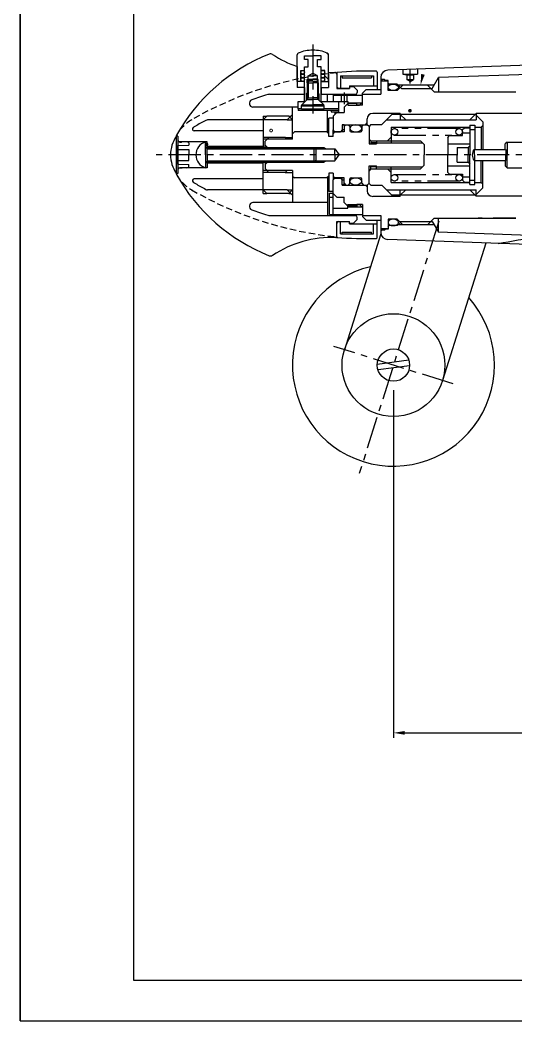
# Model space of a CAD drawing. Extents: x 7099 to 7693, y -10746 to -10326.
# Drawn here: x 7099.2 to 7234.2, y -10745.9 to -10473.5 of the extents above; entities that cross this region are included whole.
import ezdxf

# ---------------------------------------------------------------- set-up
doc = ezdxf.new("R2010")
doc.units = 0
doc.header["$LTSCALE"] = 7
doc.header["$MEASUREMENT"] = 0
for name, pattern in [('CENTER', [2, 1.25, -0.25, 0.25, -0.25]), ('HIDDEN', [0.375, 0.25, -0.125]), ('PHANTOM', [2.5, 1.25, -0.25, 0.25, -0.25, 0.25, -0.25])]:
    doc.linetypes.add(name, pattern=pattern)
doc.layers.get('0').update_dxf_attribs({"color": 2, "linetype": 'CONTINUOUS'})
for name, color, linetype in [('CL', 2, 'CENTER'), ('D', 2, 'CONTINUOUS'), ('DIM', 2, 'CONTINUOUS'), ('DWG', 7, 'CONTINUOUS'), ('HD', 2, 'HIDDEN'), ('PH', 3, 'PHANTOM'), ('TXT', 5, 'CONTINUOUS')]:
    doc.layers.add(name, color=color, linetype=linetype)

msp = doc.modelspace()

# ---------------------------------------------------------------- linework, layer by layer
for p, q in [((7099.17, -10745.93), (7099.17, -10325.93)), ((7149.65, -10508.23), (7150.25, -10508.58)), ((7150.25, -10508.58), (7179.5, -10508.58)), ((7179.15, -10508.23), (7181.87, -10508.23)), ((7181.87, -10508.23), (7182.48, -10508.58)), ((7149.65, -10512.23), (7150.25, -10511.88)), ((7150.25, -10511.88), (7179.5, -10511.88)), ((7181.87, -10512.23), (7182.48, -10511.88)), ((7179.15, -10512.23), (7181.87, -10512.23)), ((7099.17, -10745.93), (7693.17, -10745.93))]:
    msp.add_line(p, q)
at = {"color": 4}
for p, q in [((7130.17, -10734.93), (7130.17, -10359.93)), ((7679.17, -10734.93), (7130.17, -10734.93))]:
    msp.add_line(p, q, dxfattribs=at)
at = {"color": 0}
for p, q in [((7183.12, -10482.96), (7182.63, -10482.46)), ((7183.12, -10489.68), (7182.12, -10488.68)), ((7185.73, -10497.73), (7185.87, -10497.59))]:
    msp.add_line(p, q, dxfattribs=at)
at = {"layer": 'CL'}
for p, q in [((7178.87, -10480.21), (7178.87, -10498.94)), ((7178.87, -10480.21), (7178.87, -10498.94)), ((7386.35, -10510.23), (7136.22, -10510.23)), ((7213.18, -10528.28), (7191.52, -10596.97)), ((7217.04, -10572.57), (7184.62, -10562.34))]:
    msp.add_line(p, q, dxfattribs=at)
at = {"layer": 'D'}
for p, q in [((7205.37, -10490.81), (7205.37, -10486.8)), ((7177.37, -10489.73), (7177.62, -10489.59)), ((7177.37, -10490.65), (7177.37, -10489.73)), ((7180.37, -10489.73), (7180.12, -10489.59)), ((7180.37, -10490.65), (7180.37, -10489.73)), ((7185.37, -10487.78), (7185.37, -10487.85)), ((7177.62, -10490.4), (7177.62, -10494.72)), ((7180.12, -10490.4), (7180.12, -10494.72)), ((7211.89, -10491.23), (7202.12, -10491.23)), ((7210.07, -10491.23), (7211.87, -10493.03)), ((7177.37, -10495.15), (7177.62, -10494.72)), ((7180.37, -10495.15), (7180.12, -10494.72)), ((7165.37, -10499.73), (7166.37, -10499.73)), ((7171.87, -10500.73), (7165.37, -10500.73)), ((7171.87, -10500.73), (7173.37, -10500.73)), ((7172.37, -10499.73), (7172.87, -10499.73)), ((7198.92, -10500.73), (7223.37, -10500.73)), ((7166.87, -10505.48), (7165.37, -10505.48)), ((7171.87, -10505.98), (7166.37, -10505.98)), ((7171.37, -10505.48), (7173.37, -10505.48)), ((7194.67, -10506.43), (7196.17, -10506.43)), ((7196.17, -10506.96), (7208.7, -10506.96)), ((7171.87, -10514.48), (7166.37, -10514.48)), ((7194.67, -10514.03), (7196.17, -10514.03)), ((7196.17, -10513.5), (7208.7, -10513.5)), ((7166.87, -10514.98), (7165.37, -10514.98)), ((7171.37, -10514.98), (7173.37, -10514.98)), ((7171.87, -10519.73), (7165.37, -10519.73)), ((7171.87, -10519.73), (7173.37, -10519.73)), ((7198.92, -10519.73), (7223.37, -10519.73)), ((7165.37, -10520.73), (7166.37, -10520.73)), ((7172.37, -10520.73), (7172.87, -10520.73)), ((7202.47, -10528.33), (7210.97, -10528.33)), ((7211.89, -10529.23), (7202.12, -10529.23)), ((7185.37, -10532.68), (7185.37, -10532.61)), ((7200.83, -10574.3), (7200.83, -10668.88)), ((7203.83, -10667.53), (7353.92, -10667.53))]:
    msp.add_line(p, q, dxfattribs=at)
for points, const_width in [([(7205.06, -10498.21, 1), (7205.56, -10498.21, 1)], 0.5), ([(7167.14, -10503.61, 1), (7167.89, -10503.61, 1)], 0.25), ([(7149.68, -10507.36, 1), (7150.18, -10507.36, 1)], 0.5), ([(7149.68, -10507.36, 1), (7150.18, -10507.36, 1)], 0.5)]:
    msp.add_lwpolyline(points, format="xyb", close=True, dxfattribs=dict(at, const_width=const_width))
for centre in [(7218.72, -10503.98), (7218.72, -10516.48)]:
    msp.add_circle(centre, 0.9, dxfattribs=at)
for centre, start, end in [((7193.53, -10597.48), 94.2171, 94.255), ((7193.53, -10422.99), 265.745, 265.7829)]:
    msp.add_arc(centre, 110, start, end, dxfattribs=at)
msp.add_open_spline([(7229.3, -10534.35), (7236.63, -10533.04), (7252.98, -10530.12), (7279.2, -10527.95), (7301.36, -10533.35), (7314.74, -10534.14), (7318.89, -10534.68)], degree=3, knots=[0, 0, 0, 0, 22.362886, 49.893596, 78.054922, 90.100127, 90.100127, 90.100127, 90.100127], dxfattribs=at)
for points in [[(7209.34, -10488.42), (7208.19, -10491.23), (7208.37, -10488.2)], [(7203.83, -10667.03), (7203.83, -10668.03), (7200.83, -10667.53)]]:
    msp.add_solid(points, dxfattribs=at)
at = {"layer": 'DIM'}
msp.add_line((7099.17, -10325.93), (7099.17, -10745.93), dxfattribs=at)
at = {"layer": 'DWG'}
for p, q in [((7174.62, -10490.23), (7174.62, -10483)), ((7176.62, -10484.23), (7176.62, -10483.23)), ((7176.62, -10483.23), (7178.87, -10483.23)), ((7177.62, -10484.23), (7176.62, -10484.23)), ((7177.62, -10486.23), (7177.62, -10484.23)), ((7181.12, -10483.23), (7178.87, -10483.23)), ((7180.12, -10484.23), (7181.12, -10484.23)), ((7180.12, -10486.23), (7180.12, -10484.23)), ((7181.12, -10484.23), (7181.12, -10483.23)), ((7183.12, -10490.23), (7183.12, -10483)), ((7174.62, -10486.16), (7174.62, -10491.93)), ((7175.62, -10487.23), (7176.62, -10487.23)), ((7175.62, -10490.23), (7175.62, -10487.23)), ((7176.62, -10495.73), (7176.62, -10486.23)), ((7176.62, -10486.23), (7177.62, -10486.23)), ((7181.12, -10486.23), (7180.12, -10486.23)), ((7181.12, -10495.73), (7181.12, -10486.23)), ((7182.12, -10487.23), (7181.12, -10487.23)), ((7182.12, -10490.23), (7182.12, -10487.23)), ((7241.72, -10485.68), (7199.3, -10487.16)), ((7203.37, -10487.02), (7203.37, -10488.23)), ((7207.37, -10486.88), (7207.37, -10488.23)), ((7175.62, -10490.23), (7174.62, -10490.23)), ((7176.62, -10490.23), (7175.62, -10490.23)), ((7177.37, -10489.73), (7178.87, -10489.73)), ((7177.87, -10490.15), (7177.37, -10490.65)), ((7177.62, -10488.73), (7178.87, -10488.01)), ((7177.62, -10490.4), (7177.62, -10488.73)), ((7177.62, -10488.73), (7178.87, -10488.73)), ((7177.62, -10489.59), (7178.87, -10489.59)), ((7178.87, -10490.15), (7177.87, -10490.15)), ((7180.12, -10488.73), (7178.87, -10488.01)), ((7180.12, -10488.73), (7178.87, -10488.73)), ((7180.12, -10489.59), (7178.87, -10489.59)), ((7180.37, -10489.73), (7178.87, -10489.73)), ((7178.87, -10490.15), (7179.87, -10490.15)), ((7179.87, -10490.15), (7180.37, -10490.65)), ((7180.12, -10490.4), (7180.12, -10488.73)), ((7181.12, -10495.73), (7181.12, -10490.23)), ((7181.12, -10490.23), (7182.12, -10490.23)), ((7182.12, -10490.23), (7183.12, -10490.23)), ((7183.12, -10487.75), (7183.12, -10491.93)), ((7185.37, -10487.97), (7185.37, -10492.13)), ((7186.37, -10488.73), (7195.37, -10488.73)), ((7186.37, -10488.73), (7186.37, -10492.08)), ((7186.87, -10488.73), (7186.87, -10489.23)), ((7186.87, -10489.23), (7194.87, -10489.23)), ((7194.87, -10488.73), (7194.87, -10489.23)), ((7195.37, -10488.73), (7195.37, -10491.48)), ((7196.37, -10487.68), (7196.37, -10492.48)), ((7197.37, -10489.16), (7197.37, -10493.73)), ((7197.67, -10489.73), (7197.37, -10489.43)), ((7197.67, -10489.73), (7197.37, -10489.43)), ((7197.37, -10490.33), (7197.57, -10490.13)), ((7199.17, -10490.13), (7197.57, -10490.13)), ((7197.67, -10489.73), (7197.67, -10490.13)), ((7198.37, -10489.73), (7197.67, -10489.73)), ((7198.67, -10490.03), (7198.37, -10489.73)), ((7198.37, -10489.73), (7198.37, -10490.13)), ((7199.37, -10490.03), (7198.67, -10490.03)), ((7198.67, -10490.03), (7198.67, -10490.13)), ((7199.17, -10490.13), (7199.37, -10490.33)), ((7199.37, -10492.73), (7199.37, -10490.03)), ((7203.37, -10488.23), (7204.47, -10488.45)), ((7203.37, -10488.23), (7207.37, -10488.23)), ((7204.47, -10488.45), (7204.47, -10489.73)), ((7204.47, -10488.45), (7206.27, -10488.45)), ((7205.37, -10490.23), (7204.47, -10489.73)), ((7204.47, -10489.73), (7206.27, -10489.73)), ((7205.37, -10490.23), (7206.27, -10489.73)), ((7207.37, -10488.23), (7206.27, -10488.45)), ((7206.27, -10488.45), (7206.27, -10489.73)), ((7211.37, -10492.13), (7213.07, -10489.19)), ((7241.81, -10488.18), (7213.07, -10489.19)), ((7213.07, -10489.19), (7213.07, -10493.03)), ((7175.62, -10491.93), (7174.62, -10491.93)), ((7176.62, -10491.93), (7174.62, -10491.93)), ((7176.57, -10491.93), (7176.57, -10493.68)), ((7177.37, -10490.65), (7177.37, -10493.48)), ((7177.37, -10490.65), (7178.87, -10490.65)), ((7180.37, -10490.65), (7178.87, -10490.65)), ((7180.37, -10490.65), (7180.37, -10493.48)), ((7181.12, -10491.93), (7183.12, -10491.93)), ((7181.17, -10491.93), (7181.17, -10493.68)), ((7182.12, -10491.93), (7183.12, -10491.93)), ((7185.37, -10492.13), (7188.87, -10492.13)), ((7185.87, -10492.08), (7188.87, -10492.08)), ((7188.87, -10491.48), (7196.37, -10491.48)), ((7188.87, -10491.48), (7188.87, -10492.13)), ((7188.87, -10491.63), (7189.97, -10491.63)), ((7190.97, -10492.63), (7189.97, -10491.63)), ((7190.97, -10492.63), (7190.97, -10493.23)), ((7199.37, -10490.68), (7199.67, -10490.98)), ((7201.87, -10492.73), (7199.37, -10492.73)), ((7201.87, -10490.98), (7199.67, -10490.98)), ((7199.67, -10490.98), (7199.67, -10491.32)), ((7199.67, -10492.4), (7199.67, -10492.73)), ((7201.87, -10490.98), (7203.02, -10492.13)), ((7201.87, -10490.98), (7201.87, -10491.32)), ((7201.87, -10492.73), (7203.37, -10491.23)), ((7201.87, -10492.4), (7201.87, -10492.73)), ((7203.02, -10492.13), (7211.37, -10492.13)), ((7210.07, -10491.23), (7203.37, -10491.23)), ((7211.87, -10493.03), (7234.17, -10493.03)), ((7167.18, -10493.73), (7176.62, -10493.73)), ((7174.87, -10495.73), (7176.79, -10495.73)), ((7174.87, -10497.73), (7174.87, -10495.73)), ((7175.87, -10496.65), (7177.37, -10495.15)), ((7176.79, -10495.73), (7176.62, -10495.73)), ((7177.12, -10493.73), (7177.37, -10493.48)), ((7177.12, -10495.4), (7177.12, -10493.73)), ((7177.12, -10493.73), (7177.37, -10493.73)), ((7177.37, -10493.48), (7177.37, -10495.15)), ((7177.37, -10494.72), (7178.87, -10494.72)), ((7177.37, -10495.15), (7178.87, -10495.15)), ((7180.37, -10494.72), (7178.87, -10494.72)), ((7180.37, -10495.15), (7178.87, -10495.15)), ((7180.37, -10493.48), (7180.37, -10495.15)), ((7180.62, -10493.73), (7180.37, -10493.48)), ((7180.62, -10493.73), (7180.37, -10493.73)), ((7181.87, -10496.65), (7180.37, -10495.15)), ((7180.62, -10495.4), (7180.62, -10493.73)), ((7180.95, -10495.73), (7181.12, -10495.73)), ((7180.96, -10495.73), (7185.87, -10495.73)), ((7181.12, -10493.73), (7190.47, -10493.73)), ((7182.87, -10495.73), (7182.87, -10493.73)), ((7184.32, -10495.73), (7185.87, -10495.73)), ((7185.87, -10495.73), (7185.87, -10498.53)), ((7188.87, -10493.73), (7188.87, -10493.98)), ((7192.37, -10496.73), (7192.37, -10493.73)), ((7192.37, -10493.73), (7197.37, -10493.73)), ((7173.37, -10497.23), (7162.56, -10497.23)), ((7174.87, -10497.23), (7162.58, -10497.23)), ((7173.37, -10505.98), (7173.37, -10497.23)), ((7175.77, -10497.73), (7174.87, -10497.73)), ((7174.87, -10497.73), (7174.87, -10498.16)), ((7185.87, -10498.16), (7174.87, -10498.16)), ((7175.77, -10497.73), (7175.77, -10496.83)), ((7175.77, -10496.83), (7175.87, -10496.83)), ((7175.77, -10497.73), (7181.97, -10497.73)), ((7175.87, -10496.9), (7175.87, -10496.65)), ((7175.87, -10496.65), (7178.87, -10496.65)), ((7175.87, -10496.9), (7181.87, -10496.9)), ((7181.87, -10496.65), (7178.87, -10496.65)), ((7181.87, -10496.9), (7181.87, -10496.65)), ((7181.97, -10496.83), (7181.87, -10496.83)), ((7181.97, -10497.73), (7181.97, -10496.83)), ((7185.87, -10497.73), (7181.97, -10497.73)), ((7182.87, -10504.13), (7182.87, -10498.16)), ((7183.87, -10498.16), (7183.87, -10498.53)), ((7185.87, -10497.73), (7185.87, -10498.16)), ((7187.37, -10497.23), (7188.37, -10496.23)), ((7187.37, -10497.23), (7187.37, -10498.73)), ((7190.87, -10496.23), (7188.37, -10496.23)), ((7190.87, -10496.73), (7190.87, -10496.23)), ((7192.37, -10496.73), (7190.87, -10496.73)), ((7165.37, -10500.73), (7150.23, -10500.73)), ((7165.37, -10500.73), (7166.37, -10499.73)), ((7165.37, -10499.73), (7165.37, -10508.58)), ((7172.37, -10499.73), (7166.37, -10499.73)), ((7171.87, -10500.73), (7173.37, -10499.23)), ((7172.37, -10499.73), (7173.37, -10500.73)), ((7184.37, -10500.23), (7183.22, -10500.23)), ((7183.22, -10505.23), (7183.22, -10500.23)), ((7183.87, -10498.53), (7185.87, -10498.53)), ((7185.37, -10498.73), (7184.37, -10499.73)), ((7184.37, -10499.73), (7184.37, -10503.43)), ((7184.87, -10498.53), (7184.87, -10499.23)), ((7185.37, -10498.73), (7187.37, -10498.73)), ((7193.67, -10502.03), (7193.67, -10500.43)), ((7202.67, -10498.93), (7195.17, -10498.93)), ((7197.67, -10501.98), (7200.42, -10499.23)), ((7223.37, -10499.23), (7200.42, -10499.23)), ((7202.67, -10498.93), (7202.67, -10500.73)), ((7204.17, -10500.73), (7202.67, -10499.23)), ((7223.37, -10498.93), (7221.57, -10500.73)), ((7225.17, -10501.23), (7223.17, -10499.23)), ((7236.67, -10498.93), (7223.37, -10498.93)), ((7223.37, -10498.93), (7223.37, -10500.73)), ((7225.17, -10501.23), (7225.17, -10508.73)), ((7165.37, -10503.73), (7146.57, -10503.73)), ((7184.37, -10505.23), (7184.37, -10503.43)), ((7184.87, -10503.93), (7184.37, -10503.43)), ((7184.87, -10503.93), (7186.37, -10503.93)), ((7184.87, -10503.98), (7184.87, -10503.93)), ((7186.87, -10503.43), (7186.37, -10503.93)), ((7186.37, -10503.98), (7186.37, -10503.93)), ((7186.87, -10502.03), (7193.17, -10502.03)), ((7186.87, -10502.03), (7186.87, -10503.98)), ((7187.37, -10502.08), (7186.87, -10502.08)), ((7187.37, -10503.38), (7186.87, -10503.38)), ((7187.37, -10502.53), (7187.87, -10502.03)), ((7187.37, -10502.08), (7187.37, -10503.98)), ((7187.87, -10502.03), (7188.47, -10502.03)), ((7188.97, -10502.53), (7188.47, -10502.03)), ((7188.97, -10502.53), (7188.97, -10503.68)), ((7192.17, -10502.53), (7192.67, -10502.03)), ((7192.17, -10502.53), (7192.17, -10503.68)), ((7192.67, -10502.03), (7193.67, -10502.03)), ((7193.17, -10502.03), (7193.67, -10501.53)), ((7194.17, -10502.53), (7193.67, -10502.03)), ((7194.67, -10501.98), (7194.17, -10502.48)), ((7194.17, -10502.48), (7194.17, -10507.23)), ((7194.67, -10501.98), (7197.67, -10501.98)), ((7200.17, -10502.73), (7200.17, -10506.96)), ((7200.17, -10502.73), (7221.62, -10502.73)), ((7219.62, -10503.33), (7220.12, -10502.83)), ((7219.62, -10504.98), (7219.62, -10503.33)), ((7220.12, -10502.83), (7221.42, -10502.83)), ((7221.42, -10502.83), (7221.62, -10503.03)), ((7221.62, -10502.13), (7222.97, -10502.13)), ((7221.62, -10502.13), (7221.62, -10503.03)), ((7221.62, -10503.03), (7221.62, -10510.23)), ((7221.62, -10503.03), (7221.62, -10510.23)), ((7221.62, -10503.33), (7222.97, -10503.33)), ((7222.97, -10502.13), (7222.97, -10508.73)), ((7222.97, -10502.73), (7224.67, -10502.73)), ((7224.67, -10502.73), (7225.17, -10502.23)), ((7224.67, -10502.73), (7224.67, -10508.73)), ((7142.15, -10505.18), (7141.65, -10505.18)), ((7141.65, -10505.18), (7141.65, -10515.28)), ((7142.15, -10505.18), (7142.15, -10510.23)), ((7150.15, -10506.68), (7142.65, -10506.68)), ((7149.65, -10510.23), (7149.65, -10506.68)), ((7150.15, -10510.23), (7150.15, -10506.68)), ((7166.37, -10505.98), (7165.37, -10505.98)), ((7165.87, -10506.48), (7166.87, -10505.48)), ((7165.87, -10508.58), (7165.87, -10506.48)), ((7171.37, -10505.48), (7166.87, -10505.48)), ((7171.37, -10505.48), (7166.87, -10505.48)), ((7171.87, -10505.98), (7171.37, -10505.48)), ((7173.37, -10505.98), (7171.87, -10505.98)), ((7173.37, -10505.98), (7171.87, -10505.98)), ((7173.37, -10504.48), (7173.87, -10503.98)), ((7173.37, -10505.98), (7173.37, -10504.48)), ((7182.72, -10503.98), (7173.87, -10503.98)), ((7183.22, -10504.48), (7182.72, -10503.98)), ((7183.22, -10505.23), (7183.22, -10504.48)), ((7184.37, -10505.23), (7183.22, -10505.23)), ((7184.37, -10504.48), (7184.87, -10503.98)), ((7187.37, -10503.98), (7184.87, -10503.98)), ((7189.27, -10503.98), (7191.87, -10503.98)), ((7194.67, -10506.43), (7194.17, -10505.93)), ((7194.67, -10506.43), (7194.67, -10507.23)), ((7196.17, -10506.43), (7196.17, -10507.23)), ((7196.17, -10506.43), (7208.17, -10506.43)), ((7200.17, -10505.43), (7199.17, -10506.43)), ((7209.17, -10507.43), (7208.17, -10506.43)), ((7215.62, -10505.48), (7216.12, -10504.98)), ((7215.62, -10505.48), (7215.62, -10510.23)), ((7216.12, -10504.98), (7219.62, -10504.98)), ((7219.62, -10504.23), (7221.62, -10504.23)), ((7149.65, -10508.13), (7150.15, -10508.13)), ((7149.65, -10508.23), (7179.15, -10508.23)), ((7165.37, -10507.98), (7150.15, -10507.98)), ((7166.87, -10508.58), (7165.87, -10507.58)), ((7179.15, -10508.23), (7179.65, -10508.73)), ((7179.15, -10508.23), (7179.15, -10512.23)), ((7179.5, -10508.58), (7184.87, -10508.58)), ((7179.65, -10508.73), (7179.65, -10511.73)), ((7181.87, -10508.58), (7181.87, -10508.23)), ((7184.87, -10508.58), (7186.07, -10510.23)), ((7184.87, -10510.23), (7184.87, -10508.58)), ((7194.17, -10507.23), (7196.17, -10507.23)), ((7196.17, -10506.96), (7194.67, -10506.96)), ((7209.17, -10507.43), (7209.17, -10510.23)), ((7215.62, -10507.23), (7221.62, -10507.23)), ((7218.12, -10508.23), (7221.12, -10508.23)), ((7218.12, -10508.23), (7218.12, -10510.23)), ((7221.12, -10508.23), (7221.62, -10507.73)), ((7221.12, -10508.23), (7221.12, -10510.23)), ((7222.77, -10508.73), (7231.27, -10508.73)), ((7222.87, -10510.23), (7222.87, -10508.73)), ((7231.77, -10506.73), (7231.27, -10507.23)), ((7231.27, -10508.73), (7231.27, -10507.23)), ((7231.37, -10508.73), (7231.37, -10510.23)), ((7231.77, -10506.73), (7231.77, -10510.23)), ((7231.77, -10506.73), (7247.97, -10506.73)), ((7142.15, -10510.23), (7142.15, -10515.28)), ((7149.65, -10510.23), (7149.65, -10513.78)), ((7150.15, -10510.23), (7150.15, -10513.78)), ((7165.37, -10520.73), (7165.37, -10511.88)), ((7165.87, -10511.88), (7165.87, -10513.98)), ((7166.87, -10511.88), (7165.87, -10512.88)), ((7179.65, -10511.73), (7179.15, -10512.23)), ((7179.5, -10511.88), (7184.87, -10511.88)), ((7181.87, -10511.88), (7181.87, -10512.23)), ((7184.87, -10511.88), (7186.07, -10510.23)), ((7184.87, -10510.23), (7184.87, -10511.88)), ((7209.17, -10513.03), (7209.17, -10510.23)), ((7215.62, -10514.98), (7215.62, -10510.23)), ((7218.12, -10512.23), (7218.12, -10510.23)), ((7221.12, -10512.23), (7221.12, -10510.23)), ((7221.62, -10517.43), (7221.62, -10510.23)), ((7221.62, -10517.43), (7221.62, -10510.23)), ((7222.77, -10511.73), (7231.27, -10511.73)), ((7222.87, -10510.23), (7222.87, -10511.73)), ((7222.97, -10518.33), (7222.97, -10511.73)), ((7224.67, -10517.73), (7224.67, -10511.73)), ((7225.17, -10519.23), (7225.17, -10511.73)), ((7231.27, -10511.73), (7231.27, -10513.23)), ((7231.37, -10511.73), (7231.37, -10510.23)), ((7231.77, -10513.73), (7231.77, -10510.23)), ((7150.15, -10513.78), (7142.65, -10513.78)), ((7149.65, -10512.23), (7179.15, -10512.23)), ((7149.65, -10512.33), (7150.15, -10512.33)), ((7165.37, -10512.48), (7150.15, -10512.48)), ((7166.37, -10514.48), (7165.37, -10514.48)), ((7165.87, -10513.98), (7166.87, -10514.98)), ((7171.87, -10514.48), (7171.37, -10514.98)), ((7173.37, -10514.48), (7171.87, -10514.48)), ((7173.37, -10514.48), (7171.87, -10514.48)), ((7173.37, -10514.48), (7173.37, -10523.23)), ((7194.17, -10517.98), (7194.17, -10513.23)), ((7194.17, -10513.23), (7196.17, -10513.23)), ((7194.67, -10514.03), (7194.17, -10514.53)), ((7194.67, -10514.03), (7194.67, -10513.23)), ((7196.17, -10513.5), (7194.67, -10513.5)), ((7196.17, -10514.03), (7196.17, -10513.23)), ((7196.17, -10514.03), (7208.17, -10514.03)), ((7200.17, -10515.03), (7199.17, -10514.03)), ((7200.17, -10517.73), (7200.17, -10513.5)), ((7209.17, -10513.03), (7208.17, -10514.03)), ((7215.62, -10513.23), (7221.62, -10513.23)), ((7218.12, -10512.23), (7221.12, -10512.23)), ((7221.12, -10512.23), (7221.62, -10512.73)), ((7231.77, -10513.73), (7231.27, -10513.23)), ((7231.77, -10513.73), (7247.97, -10513.73)), ((7142.13, -10515.28), (7141.65, -10515.28)), ((7165.37, -10516.73), (7146.57, -10516.73)), ((7171.37, -10514.98), (7166.87, -10514.98)), ((7171.37, -10514.98), (7166.87, -10514.98)), ((7173.37, -10515.98), (7173.87, -10516.48)), ((7182.72, -10516.48), (7173.87, -10516.48)), ((7183.22, -10515.98), (7182.72, -10516.48)), ((7182.87, -10516.33), (7182.87, -10526.73)), ((7184.37, -10515.23), (7183.22, -10515.23)), ((7183.22, -10515.23), (7183.22, -10515.98)), ((7183.22, -10515.23), (7183.22, -10520.23)), ((7184.37, -10515.23), (7184.37, -10517.03)), ((7184.37, -10515.98), (7184.87, -10516.48)), ((7184.87, -10516.53), (7184.37, -10517.03)), ((7184.37, -10520.73), (7184.37, -10517.03)), ((7187.37, -10516.48), (7184.87, -10516.48)), ((7184.87, -10516.48), (7184.87, -10516.53)), ((7184.87, -10516.53), (7186.37, -10516.53)), ((7186.37, -10516.48), (7186.37, -10516.53)), ((7186.87, -10517.03), (7186.37, -10516.53)), ((7186.87, -10518.43), (7186.87, -10516.48)), ((7187.37, -10517.08), (7186.87, -10517.08)), ((7187.37, -10518.38), (7187.37, -10516.48)), ((7188.97, -10517.93), (7188.97, -10516.78)), ((7189.27, -10516.48), (7191.87, -10516.48)), ((7192.17, -10517.93), (7192.17, -10516.78)), ((7215.62, -10514.98), (7216.12, -10515.48)), ((7216.12, -10515.48), (7219.62, -10515.48)), ((7218.62, -10515.48), (7219.62, -10515.48)), ((7219.62, -10515.48), (7219.62, -10517.13)), ((7219.62, -10516.23), (7221.62, -10516.23)), ((7219.62, -10517.13), (7220.12, -10517.63)), ((7221.42, -10517.63), (7221.62, -10517.43)), ((7221.62, -10517.13), (7222.97, -10517.13)), ((7221.62, -10518.33), (7221.62, -10517.43)), ((7165.37, -10519.73), (7150.23, -10519.73)), ((7165.37, -10519.73), (7166.37, -10520.73)), ((7171.87, -10519.73), (7173.37, -10521.23)), ((7172.37, -10520.73), (7173.37, -10519.73)), ((7184.37, -10520.23), (7183.22, -10520.23)), ((7187.37, -10518.38), (7186.87, -10518.38)), ((7186.87, -10518.43), (7193.17, -10518.43)), ((7187.37, -10517.93), (7187.87, -10518.43)), ((7187.87, -10518.43), (7188.47, -10518.43)), ((7188.97, -10517.93), (7188.47, -10518.43)), ((7192.17, -10517.93), (7192.67, -10518.43)), ((7192.67, -10518.43), (7193.67, -10518.43)), ((7193.17, -10518.43), (7193.67, -10518.93)), ((7194.17, -10517.93), (7193.67, -10518.43)), ((7193.67, -10518.43), (7193.67, -10520.03)), ((7194.67, -10518.48), (7194.17, -10517.98)), ((7194.67, -10518.48), (7197.67, -10518.48)), ((7197.67, -10518.48), (7200.42, -10521.23)), ((7200.17, -10517.73), (7221.62, -10517.73)), ((7204.17, -10519.73), (7202.67, -10521.23)), ((7202.67, -10521.53), (7202.67, -10519.73)), ((7220.12, -10517.63), (7221.42, -10517.63)), ((7221.62, -10518.33), (7222.97, -10518.33)), ((7223.37, -10521.48), (7221.62, -10519.73)), ((7222.97, -10517.73), (7224.67, -10517.73)), ((7225.17, -10519.23), (7223.17, -10521.23)), ((7223.37, -10521.48), (7223.37, -10519.73)), ((7224.67, -10517.73), (7225.17, -10518.23)), ((7172.37, -10520.73), (7166.37, -10520.73)), ((7185.37, -10521.73), (7184.37, -10520.73)), ((7185.37, -10521.73), (7187.37, -10521.73)), ((7187.37, -10523.23), (7187.37, -10521.73)), ((7202.67, -10521.53), (7195.17, -10521.53)), ((7223.37, -10521.23), (7200.42, -10521.23)), ((7236.67, -10521.48), (7223.37, -10521.48)), ((7182.87, -10523.23), (7162.56, -10523.23)), ((7187.37, -10523.23), (7188.37, -10524.23)), ((7190.87, -10524.23), (7188.37, -10524.23)), ((7190.87, -10523.73), (7190.87, -10524.23)), ((7192.37, -10523.73), (7190.87, -10523.73)), ((7192.37, -10523.73), (7192.37, -10526.73)), ((7167.18, -10526.73), (7178.87, -10526.73)), ((7178.87, -10526.73), (7190.47, -10526.73)), ((7185.37, -10528.33), (7188.87, -10528.33)), ((7185.37, -10532.5), (7185.37, -10528.33)), ((7185.87, -10528.38), (7188.87, -10528.38)), ((7186.37, -10531.73), (7186.37, -10528.38)), ((7188.87, -10526.73), (7188.87, -10526.48)), ((7188.87, -10528.98), (7188.87, -10528.33)), ((7189.97, -10528.83), (7190.97, -10527.83)), ((7190.97, -10527.83), (7190.97, -10527.23)), ((7192.37, -10526.73), (7197.37, -10526.73)), ((7196.37, -10532.79), (7196.37, -10527.98)), ((7197.37, -10526.73), (7197.37, -10531.3)), ((7199.37, -10527.73), (7199.37, -10530.43)), ((7201.87, -10527.73), (7199.37, -10527.73)), ((7199.67, -10528.07), (7199.67, -10527.73)), ((7201.87, -10527.73), (7203.37, -10529.23)), ((7201.87, -10528.07), (7201.87, -10527.73)), ((7201.87, -10529.48), (7203.02, -10528.33)), ((7203.02, -10528.33), (7211.37, -10528.33)), ((7211.87, -10527.43), (7210.07, -10529.23)), ((7211.37, -10528.33), (7213.07, -10531.28)), ((7211.87, -10527.43), (7234.17, -10527.43)), ((7213.07, -10531.28), (7213.07, -10527.43)), ((7224.94, -10527.43), (7223.84, -10527.43)), ((7234.17, -10527.43), (7228, -10527.43)), ((7188.87, -10528.83), (7189.97, -10528.83)), ((7188.87, -10528.98), (7196.37, -10528.98)), ((7195.37, -10531.73), (7195.37, -10528.98)), ((7197.37, -10530.13), (7197.57, -10530.33)), ((7197.67, -10530.73), (7197.37, -10531.03)), ((7197.67, -10530.73), (7197.37, -10531.03)), ((7199.17, -10530.33), (7197.57, -10530.33)), ((7197.67, -10530.73), (7197.67, -10530.33)), ((7198.37, -10530.73), (7197.67, -10530.73)), ((7198.37, -10530.73), (7198.37, -10530.33)), ((7198.67, -10530.43), (7198.37, -10530.73)), ((7198.67, -10530.43), (7198.67, -10530.33)), ((7199.37, -10530.43), (7198.67, -10530.43)), ((7199.17, -10530.33), (7199.37, -10530.13)), ((7199.37, -10529.78), (7199.67, -10529.48)), ((7199.67, -10529.48), (7199.67, -10529.15)), ((7201.87, -10529.48), (7199.67, -10529.48)), ((7201.87, -10529.48), (7201.87, -10529.15)), ((7210.07, -10529.23), (7203.37, -10529.23)), ((7186.37, -10531.73), (7194.87, -10531.73)), ((7186.87, -10531.23), (7194.87, -10531.23)), ((7186.87, -10531.73), (7186.87, -10531.23)), ((7197.42, -10531.72), (7187.48, -10563.25)), ((7194.87, -10531.73), (7194.87, -10531.23)), ((7194.87, -10531.73), (7195.37, -10531.73)), ((7240.08, -10534.72), (7199.3, -10533.3)), ((7241.27, -10532.26), (7213.07, -10531.28)), ((7225.99, -10534.23), (7214.18, -10571.66)), ((7205.03, -10566.14), (7196.43, -10567.28)), ((7205.23, -10567.63), (7196.63, -10568.77))]:
    msp.add_line(p, q, dxfattribs=at)
at = {"layer": 'DWG', "color": 7}
for p, q in [((7184.37, -10493.98), (7192.37, -10493.98)), ((7184.37, -10493.98), (7184.37, -10495.73)), ((7184.37, -10495.73), (7188.37, -10495.73)), ((7186.62, -10493.98), (7186.62, -10495.73)), ((7188.12, -10493.98), (7188.12, -10495.73)), ((7188.37, -10495.73), (7188.37, -10496.73)), ((7188.37, -10496.73), (7191.57, -10496.73)), ((7191.57, -10496.73), (7192.37, -10495.93)), ((7141.85, -10510.23), (7141.85, -10508.21)), ((7142.33, -10507.72), (7145.15, -10507.62)), ((7142.65, -10506.73), (7143.15, -10506.73)), ((7145.15, -10506.98), (7145.15, -10507.62)), ((7145.15, -10508.73), (7145.15, -10510.23)), ((7141.85, -10510.23), (7141.85, -10512.25)), ((7145.15, -10511.73), (7145.15, -10510.23)), ((7142.33, -10512.75), (7145.15, -10512.85)), ((7142.65, -10513.73), (7143.15, -10513.73)), ((7145.15, -10513.48), (7145.15, -10512.85)), ((7141.65, -10515.23), (7142.15, -10515.23)), ((7183.37, -10526.48), (7183.37, -10520.62)), ((7183.37, -10520.62), (7184.37, -10520.62)), ((7183.37, -10521.71), (7184.37, -10521.71)), ((7184.37, -10526.48), (7184.37, -10520.73)), ((7184.37, -10524.73), (7188.37, -10524.73)), ((7188.37, -10523.73), (7191.57, -10523.73)), ((7188.37, -10524.73), (7188.37, -10523.73)), ((7191.57, -10523.73), (7192.37, -10524.53)), ((7183.37, -10526.48), (7192.37, -10526.48))]:
    msp.add_line(p, q, dxfattribs=at)
at = {"layer": 'DWG', "color": 2, "linetype": 'CENTER'}
msp.add_line((7187.37, -10493.27), (7187.37, -10496.39), dxfattribs=at)
at = {"layer": 'DWG', "color": 2, "linetype": 'Continuous'}
for p, q in [((7188.37, -10496.1), (7192.21, -10496.1)), ((7188.37, -10524.37), (7192.21, -10524.37))]:
    msp.add_line(p, q, dxfattribs=at)
at = {"layer": 'DWG', "color": 7, "linetype": 'Continuous'}
for p, q in [((7141.85, -10508.73), (7145.15, -10508.73)), ((7141.85, -10511.73), (7145.15, -10511.73))]:
    msp.add_line(p, q, dxfattribs=at)
at = {"layer": 'DWG'}
for centre, radius in [((7176.12, -10487.73), 0.5), ((7181.62, -10487.73), 0.5), ((7176.12, -10488.73), 0.5), ((7176.12, -10489.73), 0.5), ((7181.62, -10488.73), 0.5), ((7181.62, -10489.73), 0.5), ((7200.83, -10567.45), 14), ((7200.83, -10567.45), 4.4)]:
    msp.add_circle(centre, radius, dxfattribs=at)
at = {"layer": 'DWG', "color": 3}
for centre in [(7201.07, -10503.98), (7201.07, -10516.48)]:
    msp.add_circle(centre, 0.9, dxfattribs=at)
at = {"layer": 'DWG'}
for centre, radius, start, end in [((7178.87, -10491.73), 10, 90, 113.2496), ((7178.87, -10491.73), 10, 66.7504, 90), ((7185.4, -10529.3), 50, 111.5802, 150.7912), ((7167.37, -10483.73), 1, 56.8578, 111.5802), ((7184.32, -10457.78), 30, 236.8578, 251.1388), ((7175.12, -10483), 0.5, 113.2496, 180), ((7182.62, -10483), 0.5, 0, 66.7504), ((7193.6, -10587.44), 100, 88.5199, 94.7163), ((7196.17, -10487.68), 0.2, 0, 88.5199), ((7199.37, -10489.16), 2, 92, 180), ((7184.32, -10457.78), 30, 267.7108, 271.0365), ((7184.87, -10488.27), 0.5, 0, 95.1253), ((7185.57, -10487.97), 0.2, 94.1581, 180), ((7185.87, -10491.58), 0.5, 180, 270), ((7162.58, -10496.23), 1, 110.0169, 270), ((7195.78, -10587.37), 98, 107.3334, 110.0169), ((7167.18, -10495.73), 2, 90, 107.3334), ((7190.47, -10493.23), 0.5, 270, 0), ((7195.78, -10587.37), 98, 118.007, 119.9173), ((7150.23, -10501.73), 1, 90, 118.007), ((7195.17, -10500.43), 1.5, 90, 180), ((7146.57, -10503.23), 0.5, 124.5603, 270), ((7151.39, -10510.23), 9, 119.7755, 124.5603), ((7189.27, -10503.68), 0.3, 180, 270), ((7191.87, -10503.68), 0.3, 270, 0), ((7142.63, -10505.38), 1, 151.001, 168.3428), ((7142.65, -10506.18), 0.5, 180, 270), ((7143.93, -10508.57), 2, 109.2408, 113.2072), ((7143.93, -10508.57), 2, 52.5428, 70.7592), ((7150.7, -10510.23), 3.66, 106.7859, 180), ((7224.77, -10510.23), 2.5, 143.1301, 180), ((7150.7, -10510.23), 3.66, 180, 253.2141), ((7224.77, -10510.23), 2.5, 180, 216.8699), ((7142.65, -10514.28), 0.5, 90, 180), ((7143.93, -10511.9), 2, 246.7928, 250.7592), ((7143.93, -10511.9), 2, 289.2408, 307.4572), ((7142.63, -10515.08), 1, 191.6572, 208.999), ((7185.4, -10491.17), 50, 209.2088, 248.4198), ((7146.57, -10517.23), 0.5, 90, 235.4397), ((7189.27, -10516.78), 0.3, 90, 180), ((7191.87, -10516.78), 0.3, 0, 90), ((7151.37, -10510.23), 9, 235.4397, 240.2245), ((7151.39, -10510.23), 9, 235.4397, 240.2245), ((7195.78, -10433.09), 98, 240.0827, 241.993), ((7150.21, -10518.73), 1, 241.993, 270), ((7150.23, -10518.73), 1, 241.993, 270), ((7195.17, -10520.03), 1.5, 180, 270), ((7162.58, -10524.23), 1, 90, 249.9831), ((7195.78, -10433.09), 98, 249.9831, 252.6666), ((7167.18, -10524.73), 2, 252.6666, 270), ((7185.87, -10528.88), 0.5, 90, 180), ((7190.47, -10527.23), 0.5, 360, 90), ((7184.32, -10562.69), 30, 88.3839, 123.1422), ((7185.17, -10532.5), 0.2, 268.3839, 0), ((7185.57, -10532.5), 0.2, 180, 265.8419), ((7193.6, -10433.02), 100, 265.2837, 271.4801), ((7196.17, -10532.79), 0.2, 271.4801, 0), ((7199.37, -10531.3), 2, 180, 268), ((7167.37, -10536.73), 1, 248.4198, 303.1422), ((7200.83, -10567.45), 27.5, 103.1033, 252.5), ((7200.83, -10567.45), 27.5, 252.5, 41.8967)]:
    msp.add_arc(centre, radius, start, end, dxfattribs=at)
at = {"layer": 'DWG', "color": 7}
for centre, radius, start, end in [((7149.23, -10510.23), 9.08, 146.6015, 180), ((7142.65, -10506.23), 0.5, 180, 270), ((7142.35, -10508.21), 0.5, 92, 180), ((7149.23, -10510.23), 9.08, 180, 213.3985), ((7142.35, -10512.25), 0.5, 180, 268), ((7142.65, -10514.23), 0.5, 90, 180)]:
    msp.add_arc(centre, radius, start, end, dxfattribs=at)
at = {"layer": 'DWG'}
for centre, major_axis, ratio in [((7200.77, -10491.86), (-1.4, 0), 0.625), ((7190.57, -10517.46), (-1.6, 0), 0.609375)]:
    msp.add_ellipse(centre, major_axis=major_axis, ratio=ratio, dxfattribs=at)
at = {"layer": 'DWG', "extrusion": (0, 0, -1)}
for centre, major_axis, ratio in [((7190.57, -10503.01), (-1.6, 0), 0.609375), ((7200.77, -10528.61), (-1.4, 0), 0.625)]:
    msp.add_ellipse(centre, major_axis=major_axis, ratio=ratio, dxfattribs=at)
at = {"layer": 'HD'}
for centre, radius, start, end in [((7195.76, -10587.37), 100, 95.9586, 119.9173), ((7151.37, -10510.23), 11, 119.7755, 151.001), ((7151.37, -10510.23), 11, 208.999, 240.2245), ((7195.76, -10433.09), 100, 240.0827, 264.0414)]:
    msp.add_arc(centre, radius, start, end, dxfattribs=at)
at = {"layer": 'PH'}
for p, q in [((7192.37, -10493.48), (7193.37, -10492.48)), ((7193.37, -10492.48), (7197.37, -10492.48)), ((7192.37, -10493.73), (7192.37, -10493.48)), ((7218.87, -10503.08), (7200.92, -10503.08)), ((7200.92, -10504.88), (7218.87, -10504.88)), ((7200.92, -10515.58), (7218.87, -10515.58)), ((7218.87, -10517.38), (7200.92, -10517.38)), ((7192.37, -10526.73), (7192.37, -10526.98)), ((7192.37, -10526.98), (7193.37, -10527.98)), ((7193.37, -10527.98), (7197.37, -10527.98))]:
    msp.add_line(p, q, dxfattribs=at)
at = {"layer": 'TXT', "color": 2}
msp.add_line((7099.17, -10622.93), (7099.17, -10325.93), dxfattribs=at)

doc.saveas('drawing.dxf')
